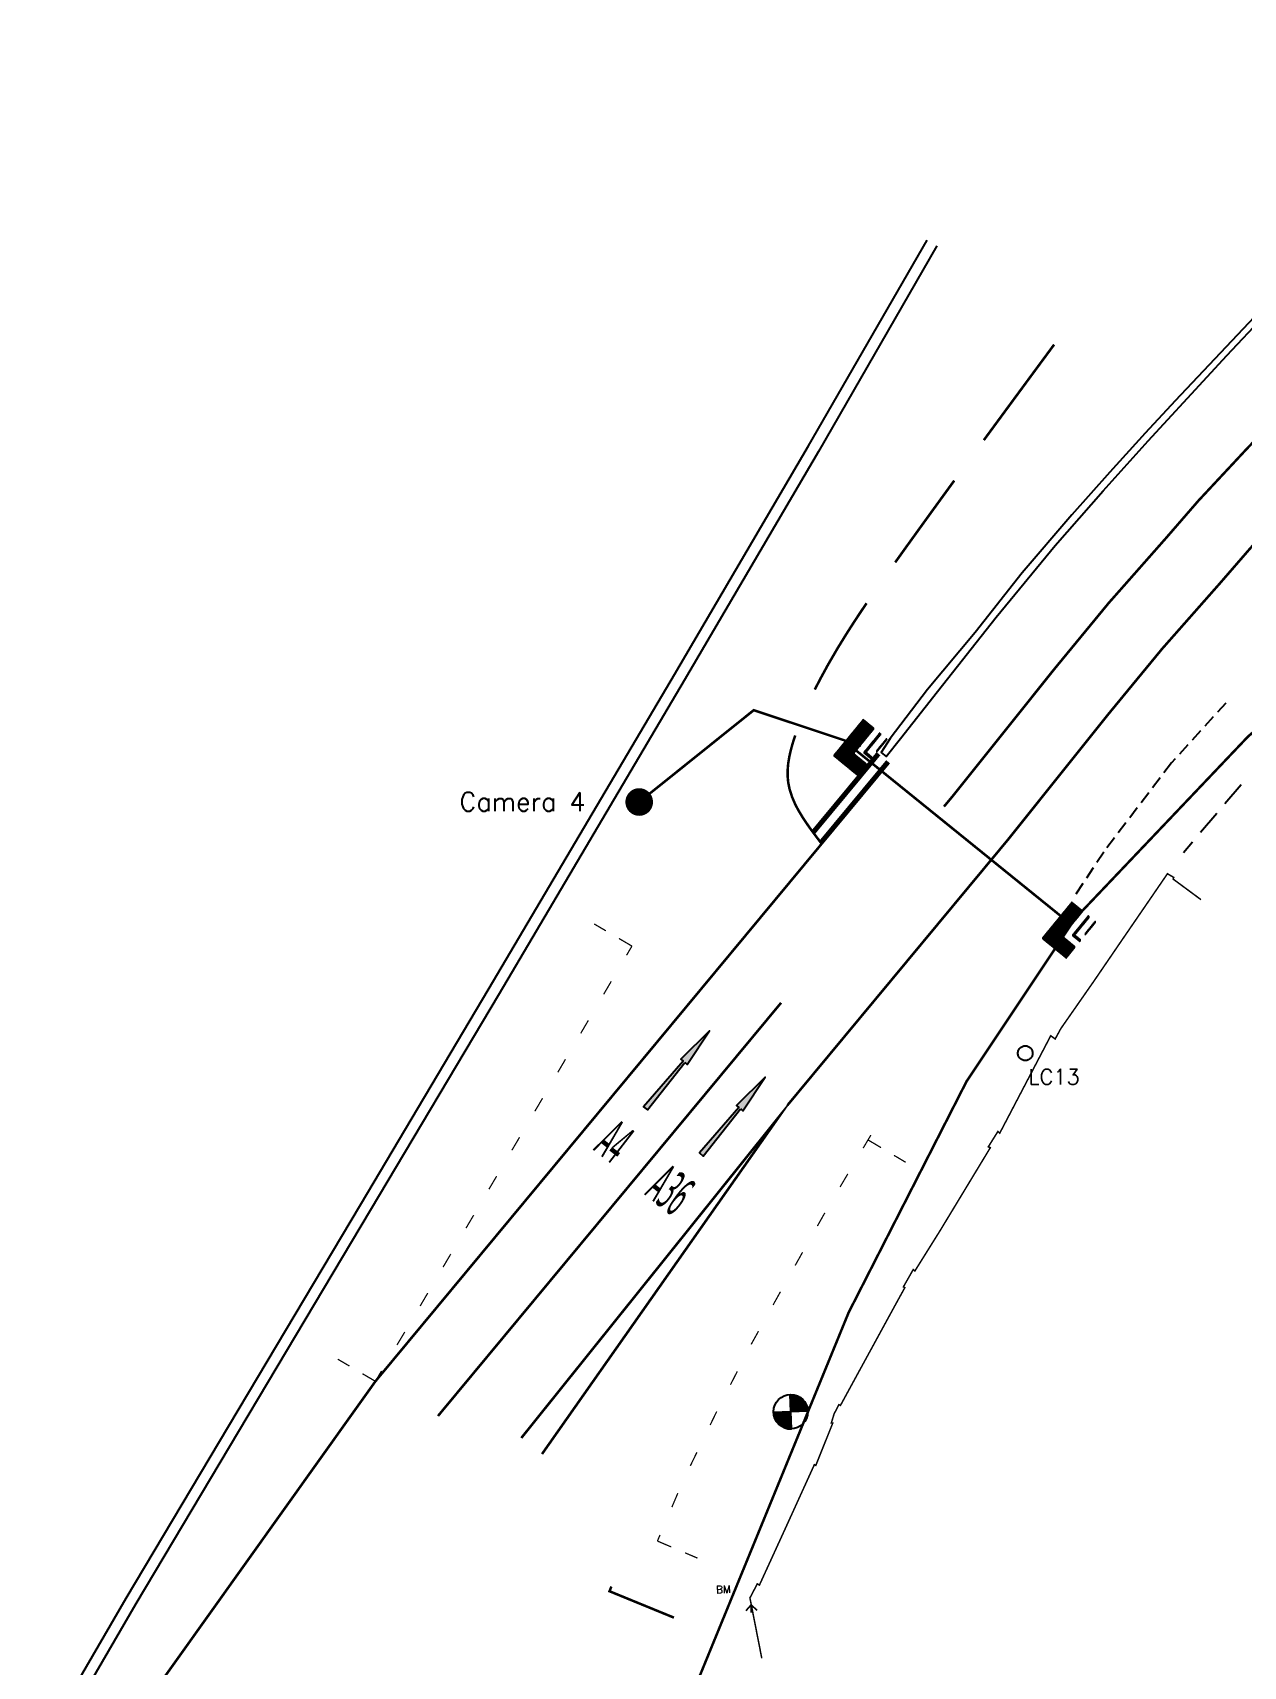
# Model space of a CAD drawing. Extents: x 375087 to 375533, y 165435 to 165818.
# Drawn here: x 375104.7 to 375152.9, y 165632.3 to 165697.3 of the extents above; entities that cross this region are included whole.
import ezdxf
from ezdxf.enums import TextEntityAlignment as Align

# ---------------------------------------------------------------- set-up
doc = ezdxf.new("R2010")
doc.units = 0
for name, pattern in [('1003_Cleveland Place_Overlay$0$1003', [0.8999999999999999, 0.6, -0.3]), ('1003_Cleveland Place_Overlay$0$1004', [6, 4, -2]), ('1003_Cleveland Place_Overlay$0$1010', [2, 1, -1]), ('1004', [6, 4, -2]), ('DUCT1', [2, 1, -0.5, 0, -0.5]), ('VERGE', [1.5, 1, -0.5])]:
    doc.linetypes.add(name, pattern=pattern)
doc.layers.get('0').update_dxf_attribs({"linetype": 'CONTINUOUS'})
for name, color, linetype in [('BENCHMARK', 8, 'CONTINUOUS'), ('BUILDING', 8, 'CONTINUOUS'), ('CCTV', 6, 'CONTINUOUS'), ('DUCTS', 3, 'DUCT1'), ('LINES', 253, 'CONTINUOUS'), ('PTDESC', 8, 'CONTINUOUS'), ('RAIL', 8, 'CONTINUOUS'), ('SIGNALS', 4, 'CONTINUOUS'), ('VERGE', 8, 'VERGE'), ('WALL', 8, 'CONTINUOUS')]:
    doc.layers.add(name, color=color, linetype=linetype)
doc.styles.get("Standard").update_dxf_attribs({"font": 'simplex'})
doc.styles.add('TAHOMA', font='tahoma.ttf')

# ---------------------------------------------------------------- blocks, each defined once
blk = doc.blocks.new('*X92')
at = {"color": 0}
for p, q in [((375126.0806982468, 165651.070783269), (375127.6208590227, 165652.610944045)), ((375126.0806982468, 165651.0884609386), (375127.6031813532, 165652.610944045)), ((375126.0806982468, 165651.1061386081), (375127.5855036836, 165652.610944045)), ((375126.0806982468, 165651.1238162777), (375127.5678260141, 165652.610944045)), ((375126.0806982468, 165651.1414939472), (375127.5501483446, 165652.610944045)), ((375126.0806982468, 165651.1591716167), (375127.5324706751, 165652.610944045)), ((375126.0806982468, 165651.1768492862), (375127.5147930055, 165652.610944045)), ((375126.0806982468, 165651.1945269557), (375127.497115336, 165652.610944045)), ((375126.0806982468, 165651.2122046253), (375127.4794376664, 165652.610944045)), ((375126.0806982468, 165651.2298822948), (375127.4617599969, 165652.610944045)), ((375126.0806982468, 165651.2475599643), (375127.4440823274, 165652.610944045)), ((375126.0806982468, 165651.2652376339), (375127.4264046578, 165652.610944045)), ((375126.0806982468, 165651.2829153034), (375127.4087269884, 165652.610944045)), ((375126.0806982468, 165651.300592973), (375127.3910493188, 165652.610944045)), ((375126.0806982468, 165651.3182706424), (375127.3733716493, 165652.610944045)), ((375126.0806982468, 165651.335948312), (375127.3556939798, 165652.610944045)), ((375126.0806982467, 165651.3536259815), (375127.3380163102, 165652.610944045)), ((375126.0806982467, 165651.371303651), (375127.3203386407, 165652.610944045)), ((375126.0806982467, 165651.3889813206), (375127.3026609711, 165652.610944045)), ((375126.0806982467, 165651.4066589901), (375127.2849833017, 165652.610944045)), ((375126.0806982467, 165651.4243366597), (375127.2673056321, 165652.610944045)), ((375126.0806982467, 165651.4420143292), (375127.2496279626, 165652.610944045)), ((375126.0806982467, 165651.4596919987), (375127.2319502931, 165652.610944045)), ((375126.0806982467, 165651.4773696682), (375127.2142726235, 165652.610944045)), ((375126.0806982467, 165651.4950473377), (375127.196594954, 165652.610944045)), ((375126.0806982467, 165651.5127250073), (375127.1789172844, 165652.610944045)), ((375126.0806982467, 165651.5304026768), (375127.1612396149, 165652.610944045)), ((375126.0806982467, 165651.5480803463), (375127.1435619454, 165652.610944045)), ((375126.0806982467, 165651.5657580159), (375127.1258842759, 165652.610944045)), ((375126.0806982467, 165651.5834356854), (375127.1082066063, 165652.610944045)), ((375126.0806982467, 165651.6011133549), (375127.0905289368, 165652.610944045)), ((375126.0806982467, 165651.6187910245), (375127.0728512672, 165652.610944045)), ((375126.0806982467, 165651.636468694), (375127.0551735978, 165652.610944045)), ((375126.0806982467, 165651.6541463635), (375127.0374959282, 165652.610944045)), ((375126.0806982467, 165651.6718240331), (375127.0198182586, 165652.610944045)), ((375126.0806982467, 165651.6895017026), (375127.0021405892, 165652.610944045)), ((375126.0806982467, 165651.7071793721), (375126.9844629196, 165652.610944045)), ((375126.0806982467, 165651.7248570416), (375126.9667852501, 165652.610944045)), ((375126.0806982467, 165651.7425347112), (375126.9491075806, 165652.610944045)), ((375126.0806982467, 165651.7602123807), (375126.931429911, 165652.610944045)), ((375126.0806982467, 165651.7778900502), (375126.9137522415, 165652.610944045)), ((375126.0806982467, 165651.7955677198), (375126.8960745719, 165652.610944045)), ((375126.0806982467, 165651.8132453893), (375126.8783969025, 165652.610944045)), ((375126.0806982467, 165651.8309230588), (375126.8607192329, 165652.610944045)), ((375126.0806982467, 165651.8486007284), (375126.8430415633, 165652.610944045)), ((375126.0806982467, 165651.8662783979), (375126.8253638939, 165652.610944045)), ((375126.0806982467, 165651.8839560674), (375126.8076862243, 165652.610944045)), ((375126.0806982467, 165651.9016337369), (375126.7900085548, 165652.610944045)), ((375126.0806982467, 165651.9193114065), (375126.7723308852, 165652.610944045)), ((375126.0806982467, 165651.936989076), (375126.7546532157, 165652.610944045)), ((375126.0806982467, 165651.9546667455), (375126.7369755462, 165652.610944045)), ((375126.0806982467, 165651.9723444151), (375126.7192978767, 165652.610944045)), ((375126.0806982467, 165651.9900220846), (375126.7016202071, 165652.610944045)), ((375126.0806982467, 165652.0076997541), (375126.6839425376, 165652.610944045)), ((375126.0806982467, 165652.0253774236), (375126.6662648681, 165652.610944045)), ((375126.0806982467, 165652.0430550931), (375126.6485871986, 165652.610944045)), ((375126.0806982467, 165652.0607327627), (375126.630909529, 165652.610944045)), ((375126.0806982467, 165652.0784104322), (375126.6132318595, 165652.610944045)), ((375126.0806982467, 165652.0960881018), (375126.59555419, 165652.610944045)), ((375126.0806982467, 165652.1137657713), (375126.5778765205, 165652.610944045)), ((375126.0806982467, 165652.1314434408), (375126.5601988509, 165652.610944045)), ((375126.0806982467, 165652.1491211104), (375126.5425211814, 165652.610944045)), ((375126.0806982467, 165652.1667987799), (375126.5248435119, 165652.610944045)), ((375126.0806982467, 165652.1844764494), (375126.5071658423, 165652.610944045)), ((375126.0806982467, 165652.2021541189), (375126.4894881728, 165652.610944045)), ((375126.0806982467, 165652.2198317884), (375126.4718105033, 165652.610944045)), ((375126.0806982467, 165652.237509458), (375126.4541328338, 165652.610944045)), ((375126.0806982467, 165652.2551871275), (375126.4364551642, 165652.610944045)), ((375126.0806982467, 165652.2728647971), (375126.4187774946, 165652.610944045)), ((375126.0806982467, 165652.2905424666), (375126.4010998251, 165652.610944045)), ((375126.0806982467, 165652.3082201361), (375126.3834221556, 165652.610944045)), ((375126.0806982467, 165652.3258978056), (375126.365744486, 165652.610944045)), ((375126.0806982467, 165652.3435754752), (375126.3480668166, 165652.610944045)), ((375126.0806982467, 165652.3612531447), (375126.330389147, 165652.610944045)), ((375126.0806982467, 165652.3789308142), (375126.3127114775, 165652.610944045)), ((375126.0806982467, 165652.3966084837), (375126.2950338079, 165652.610944045)), ((375126.0806982467, 165652.4142861532), (375126.2773561385, 165652.610944045)), ((375126.0806982467, 165652.4319638228), (375126.2596784689, 165652.610944045)), ((375126.0806982467, 165652.4496414923), (375126.2420007994, 165652.610944045)), ((375126.0806982467, 165652.4673191618), (375126.2243231299, 165652.610944045)), ((375126.0806982467, 165652.4849968314), (375126.2066454603, 165652.610944045)), ((375126.0806982467, 165652.5026745009), (375126.1889677908, 165652.610944045)), ((375126.0806982467, 165652.5203521705), (375126.1712901213, 165652.610944045)), ((375126.0806982467, 165652.53802984), (375126.1536124518, 165652.610944045)), ((375126.0806982467, 165652.5557075095), (375126.1359347823, 165652.610944045)), ((375126.0806982467, 165652.573385179), (375126.1182571127, 165652.610944045)), ((375126.0806982467, 165652.5910628485), (375126.1005794432, 165652.610944045)), ((375126.0806982467, 165652.6087405181), (375126.0829017736, 165652.610944045)), ((375126.0806982468, 165651.0531055995), (375127.6279431898, 165652.6003505425)), ((375126.0806982468, 165651.03542793), (375127.6279431898, 165652.582672873)), ((375126.0806982468, 165651.0177502604), (375127.6279431898, 165652.5649952035)), ((375126.0806982468, 165651.000072591), (375127.6279431898, 165652.547317534)), ((375126.0806982468, 165650.9823949214), (375127.6279431898, 165652.5296398644)), ((375126.0806982468, 165650.9647172519), (375127.6279431898, 165652.5119621949)), ((375126.0806982468, 165650.9470395824), (375127.6279431898, 165652.4942845254)), ((375126.0806982468, 165650.9293619128), (375127.6279431898, 165652.4766068558)), ((375126.0806982468, 165650.9116842433), (375127.6279431898, 165652.4589291863)), ((375126.0806982468, 165650.8940065737), (375127.6279431898, 165652.4412515168)), ((375126.0806982468, 165650.8763289042), (375127.6279431898, 165652.4235738472)), ((375126.0806982468, 165650.8586512347), (375127.6279431898, 165652.4058961777)), ((375126.0806982468, 165650.8409735652), (375127.6279431898, 165652.3882185082)), ((375126.0806982468, 165650.8232958957), (375127.6279431898, 165652.3705408387)), ((375126.0806982468, 165650.8056182261), (375127.6279431898, 165652.3528631691)), ((375126.0806982468, 165650.7879405566), (375127.6279431898, 165652.3351854996)), ((375126.0806982468, 165650.7702628871), (375127.6279431898, 165652.3175078301)), ((375126.0806982468, 165650.7525852175), (375127.6279431898, 165652.2998301606)), ((375126.0806982468, 165650.734907548), (375127.6279431898, 165652.282152491)), ((375126.0806982468, 165650.7172298785), (375127.6279431898, 165652.2644748215)), ((375126.0806982468, 165650.6995522089), (375127.6279431898, 165652.246797152)), ((375126.0806982468, 165650.6818745394), (375127.6279431898, 165652.2291194825)), ((375126.0806982468, 165650.6641968699), (375127.6279431898, 165652.2114418129)), ((375126.0806982468, 165650.6465192004), (375127.6279431898, 165652.1937641434)), ((375126.0806982468, 165650.6288415308), (375127.6279431898, 165652.1760864738)), ((375126.0806982468, 165650.6111638613), (375127.6279431898, 165652.1584088043)), ((375126.0806982468, 165650.5934861918), (375127.6279431898, 165652.1407311348)), ((375126.0806982468, 165650.5758085222), (375127.6279431898, 165652.1230534652)), ((375126.0806982468, 165650.5581308527), (375127.6279431898, 165652.1053757957)), ((375126.0806982468, 165650.5404531832), (375127.6279431898, 165652.0876981262)), ((375126.0806982468, 165650.5227755136), (375127.6279431898, 165652.0700204567)), ((375126.0806982468, 165650.5050978441), (375127.6279431898, 165652.0523427871)), ((375126.0806982468, 165650.4874201746), (375127.6279431898, 165652.0346651176)), ((375126.0806982468, 165650.469742505), (375127.6279431898, 165652.016987448)), ((375126.0806982468, 165650.4520648355), (375127.6279431898, 165651.9993097786)), ((375126.0806982468, 165650.434387166), (375127.6279431898, 165651.981632109)), ((375126.0806982468, 165650.4167094965), (375127.6279431898, 165651.9639544395)), ((375126.0806982468, 165650.3990318269), (375127.6279431898, 165651.9462767699)), ((375126.0806982468, 165650.3813541574), (375127.6279431898, 165651.9285991004)), ((375126.0806982468, 165650.3636764879), (375127.6279431898, 165651.9109214309)), ((375126.0806982468, 165650.3459988183), (375127.6279431898, 165651.8932437614)), ((375126.0806982468, 165650.3283211488), (375127.6279431898, 165651.8755660919)), ((375126.0806982468, 165650.3106434793), (375127.6279431898, 165651.8578884223)), ((375126.0806982468, 165650.2929658098), (375127.6279431898, 165651.8402107528)), ((375126.0965215607, 165650.2911114543), (375127.6279431898, 165651.8225330833)), ((375126.1141992303, 165650.2911114543), (375127.6279431898, 165651.8048554137)), ((375126.1318768998, 165650.2911114543), (375127.6279431898, 165651.7871777442)), ((375126.1495545694, 165650.2911114543), (375127.6279431898, 165651.7695000746)), ((375126.1672322389, 165650.2911114543), (375127.6279431898, 165651.7518224051)), ((375126.1849099084, 165650.2911114543), (375127.6279431898, 165651.7341447356)), ((375126.202587578, 165650.2911114543), (375127.6279431898, 165651.716467066)), ((375126.2202652475, 165650.2911114543), (375127.6279431898, 165651.6987893966)), ((375126.237942917, 165650.2911114543), (375127.6279431898, 165651.681111727)), ((375126.2556205866, 165650.2911114543), (375127.6279431898, 165651.6634340575)), ((375126.2732982561, 165650.2911114543), (375127.6279431898, 165651.645756388)), ((375126.2909759256, 165650.2911114543), (375127.6279431898, 165651.6280787184)), ((375126.3086535951, 165650.2911114543), (375127.6279431898, 165651.6104010489)), ((375126.3263312646, 165650.2911114543), (375127.6279431898, 165651.5927233793)), ((375126.3440089342, 165650.2911114543), (375127.6279431898, 165651.5750457098)), ((375126.3616866037, 165650.2911114543), (375127.6279431898, 165651.5573680403)), ((375126.3793642733, 165650.2911114543), (375127.6279431898, 165651.5396903708)), ((375126.3970419427, 165650.2911114543), (375127.6279431898, 165651.5220127013)), ((375126.4147196123, 165650.2911114543), (375127.6279431898, 165651.5043350317)), ((375126.4323972819, 165650.2911114543), (375127.6279431898, 165651.4866573622)), ((375126.4500749513, 165650.2911114543), (375127.6279431898, 165651.4689796926)), ((375126.4677526209, 165650.2911114543), (375127.6279431898, 165651.4513020231)), ((375126.4854302905, 165650.2911114543), (375127.6279431898, 165651.4336243536)), ((375126.50310796, 165650.2911114543), (375127.6279431898, 165651.4159466841)), ((375126.5207856295, 165650.2911114543), (375127.6279431898, 165651.3982690145)), ((375126.538463299, 165650.2911114543), (375127.6279431898, 165651.380591345)), ((375126.5561409686, 165650.2911114543), (375127.6279431898, 165651.3629136755)), ((375126.573818638, 165650.2911114543), (375127.6279431898, 165651.345236006)), ((375126.5914963076, 165650.2911114543), (375127.6279431898, 165651.3275583364)), ((375126.6091739772, 165650.2911114543), (375127.6279431898, 165651.3098806669)), ((375126.6268516466, 165650.2911114543), (375127.6279431898, 165651.2922029973)), ((375126.6445293162, 165650.2911114543), (375127.6279431898, 165651.2745253278)), ((375126.6622069857, 165650.2911114543), (375127.6279431898, 165651.2568476583)), ((375126.6798846553, 165650.2911114543), (375127.6279431898, 165651.2391699888)), ((375126.6975623248, 165650.2911114543), (375127.6279431898, 165651.2214923192)), ((375126.7152399943, 165650.2911114543), (375127.6279431898, 165651.2038146497)), ((375126.7329176638, 165650.2911114543), (375127.6279431898, 165651.1861369802)), ((375126.7505953333, 165650.2911114543), (375127.6279431898, 165651.1684593107)), ((375126.7682730029, 165650.2911114543), (375127.6279431898, 165651.1507816411)), ((375126.7859506724, 165650.2911114543), (375127.6279431898, 165651.1331039715)), ((375126.803628342, 165650.2911114543), (375127.6279431898, 165651.1154263021)), ((375126.8213060115, 165650.2911114543), (375127.6279431898, 165651.0977486325)), ((375126.838983681, 165650.2911114543), (375127.6279431898, 165651.080070963)), ((375126.8566613505, 165650.2911114543), (375127.6279431898, 165651.0623932935)), ((375126.8743390201, 165650.2911114543), (375127.6279431898, 165651.0447156239)), ((375126.8920166896, 165650.2911114543), (375127.6279431898, 165651.0270379544)), ((375126.9096943592, 165650.2911114543), (375127.6279431898, 165651.0093602849)), ((375126.9273720286, 165650.2911114543), (375127.6279431898, 165650.9916826154)), ((375126.9450496982, 165650.2911114543), (375127.6279431898, 165650.9740049458)), ((375126.9627273678, 165650.2911114543), (375127.6279431898, 165650.9563272763)), ((375126.9804050372, 165650.2911114543), (375127.6279431898, 165650.9386496068)), ((375126.9980827068, 165650.2911114543), (375127.6279431898, 165650.9209719372)), ((375127.0157603764, 165650.2911114543), (375127.6279431898, 165650.9032942677)), ((375127.0334380458, 165650.2911114543), (375127.6279431898, 165650.8856165982)), ((375127.0511157154, 165650.2911114543), (375127.6279431898, 165650.8679389286)), ((375127.0687933849, 165650.2911114543), (375127.6279431898, 165650.8502612591)), ((375127.0864710545, 165650.2911114543), (375127.6279431898, 165650.8325835896)), ((375127.104148724, 165650.2911114543), (375127.6279431898, 165650.81490592)), ((375127.1218263935, 165650.2911114543), (375127.6279431898, 165650.7972282505)), ((375127.1395040631, 165650.2911114542), (375127.6279431898, 165650.779550581)), ((375127.1571817325, 165650.2911114542), (375127.6279431898, 165650.7618729115)), ((375127.1748594021, 165650.2911114542), (375127.6279431898, 165650.7441952419)), ((375127.1925370716, 165650.2911114542), (375127.6279431898, 165650.7265175724)), ((375127.2102147412, 165650.2911114542), (375127.6279431898, 165650.7088399029)), ((375127.2278924107, 165650.2911114542), (375127.6279431898, 165650.6911622333)), ((375127.2455700802, 165650.2911114542), (375127.6279431898, 165650.6734845638)), ((375127.2632477497, 165650.2911114542), (375127.6279431898, 165650.6558068943)), ((375127.2809254193, 165650.2911114542), (375127.6279431898, 165650.6381292247)), ((375127.2986030888, 165650.2911114542), (375127.6279431898, 165650.6204515552)), ((375127.3162807583, 165650.2911114542), (375127.6279431898, 165650.6027738857)), ((375127.3339584278, 165650.2911114542), (375127.6279431898, 165650.5850962162)), ((375127.3516360974, 165650.2911114542), (375127.6279431898, 165650.5674185466)), ((375127.3693137669, 165650.2911114542), (375127.6279431898, 165650.5497408771)), ((375127.3869914364, 165650.2911114542), (375127.6279431898, 165650.5320632076)), ((375127.404669106, 165650.2911114542), (375127.6279431898, 165650.5143855381)), ((375127.4223467755, 165650.2911114542), (375127.6279431898, 165650.4967078685)), ((375127.440024445, 165650.2911114542), (375127.6279431898, 165650.479030199)), ((375127.4577021145, 165650.2911114542), (375127.6279431898, 165650.4613525294)), ((375127.4753797841, 165650.2911114542), (375127.6279431898, 165650.4436748599)), ((375127.4930574537, 165650.2911114542), (375127.6279431898, 165650.4259971904)), ((375127.5107351231, 165650.2911114542), (375127.6279431898, 165650.4083195209)), ((375127.5284127927, 165650.2911114542), (375127.6279431898, 165650.3906418513)), ((375127.5460904622, 165650.2911114542), (375127.6279431898, 165650.3729641818)), ((375127.5637681317, 165650.2911114542), (375127.6279431898, 165650.3552865123)), ((375127.5814458012, 165650.2911114542), (375127.6279431898, 165650.3376088427)), ((375127.5991234708, 165650.2911114542), (375127.6279431898, 165650.3199311732)), ((375127.6168011404, 165650.2911114542), (375127.6279431898, 165650.3022535037))]:
    blk.add_line(p, q, dxfattribs=at)
blk = doc.blocks.new('1003_Cleveland Place_Overlay$0$1038a6')
at = {"linetype": 'Continuous'}
blk.add_hatch(color=256, dxfattribs=at).paths.add_polyline_path([(0.06000000000000227, 3.600000000000001), (0.25, 3.600000000000001), (0, 6), (-0.25, 3.600000000000001), (-0.06000000000001648, 3.600000000000001), (-0.1499999999999915, 0), (0.1500000000000057, 0)])
blk.add_lwpolyline([(0.06000000000000227, 3.600000000000001), (0.25, 3.600000000000001), (0, 6), (-0.25, 3.600000000000001), (-0.06000000000001648, 3.600000000000001), (-0.1499999999999915, 0), (0.1500000000000057, 0)], close=True, dxfattribs=at)

msp = doc.modelspace()

# ---------------------------------------------------------------- hatches: boundary and pattern name
at = {"layer": 'LINES'}
h = msp.add_hatch(color=256, dxfattribs=at)
edge = h.paths.add_edge_path()
edge.add_arc((375134.8730335556, 165642.421203395), 0.6828603907632018, 2.1796519136012193, 92.1796519160414, ccw=False)
edge.add_line((375135.5553998876, 165642.4471745746), (375134.8730335557, 165642.4212033951))
edge.add_line((375134.8730335557, 165642.4212033951), (375134.8470623759, 165643.103569727))
h = msp.add_hatch(color=256, dxfattribs=at)
edge = h.paths.add_edge_path()
edge.add_line((375134.8730335557, 165642.4212033951), (375134.1906672237, 165642.3952322155))
edge.add_arc((375134.8730335556, 165642.4212033951), 0.6828603907017157, 182.1796519089065, 272.1796519064663)
edge.add_line((375134.8990047352, 165641.7388370631), (375134.8730335557, 165642.4212033951))

# ---------------------------------------------------------------- linework, layer by layer
at = {"layer": 'BENCHMARK'}
for q in [(375133.0803234483, 165634.5015069319), (375133.3031771231, 165634.4299443608), (375133.5199465509, 165634.5182391914)]:
    msp.add_line((375133.2917677092, 165634.7297151085), q, dxfattribs=at)
at = {"layer": 'BUILDING', "const_width": 0.06}
msp.add_lwpolyline([(375151.1976435335, 165662.8047124401), (375150.0890012677, 165663.6244846963), (375150.1124740574, 165663.6914048567), (375149.8617611402, 165663.8369736108), (375148.0490529733, 165661.1921428327), (375146.9152973728, 165659.5328014806), (375145.6200576285, 165657.6742116083), (375145.3947067657, 165657.259334827), (375145.2176621794, 165657.3886812151), (375143.1877358319, 165653.5086821492), (375143.1150782733, 165653.5769825901), (375142.734908918, 165652.9690662229), (375142.8134011976, 165652.9320161629), (375140.8107715732, 165649.6234760538), (375139.811772623, 165648.0263117134), (375139.7456859218, 165648.0808445339), (375139.3535932071, 165647.3914220632), (375139.4127737276, 165647.3626767322), (375139.0589419725, 165646.7207337802), (375136.849144011, 165642.672235498), (375136.7890656269, 165642.7035187132), (375136.5987741259, 165642.3400002935), (375136.4874421158, 165641.9785098391), (375136.5437887019, 165641.9696601337), (375135.8685564489, 165640.284589372), (375135.8112610838, 165640.3135876131), (375134.7114109806, 165637.8950072185), (375133.626339448, 165635.5228357662), (375133.5419636807, 165635.5718408154), (375133.2480684913, 165635.0112768326), (375133.7197620258, 165632.6094797182)], dxfattribs=at)
at = {"layer": 'CCTV', "const_width": 0.55}
msp.add_lwpolyline([(375128.5666701967, 165666.6917370571, 1), (375129.1166701967, 165666.6917370571, 1)], format="xyb", close=True, dxfattribs=at)
at = {"layer": 'DUCTS', "const_width": 0.1}
for points in [[(375159.517438063, 165674.8217044797), (375153.0679353675, 165669.2970352335), (375146.205636515, 165662.0767026905), (375141.8715818018, 165655.5783406609), (375137.1764469752, 165646.3724323539), (375127.7859039836, 165623.4478294744), (375124.1741461662, 165613.0872164968), (375121.104281857, 165599.1880068883), (375117.1313072571, 165573.5557681014), (375113.7002261655, 165542.4188066529), (375113.3992830526, 165539.9521508422)], [(375137.6686157175, 165668.9260804128), (375133.4001129973, 165670.348400237), (375128.8416701967, 165666.6917370571)], [(375145.705153832, 165662.0825004561), (375137.4171792639, 165668.7894031509), (375137.5545680068, 165668.9640825719)]]:
    msp.add_lwpolyline(points, dxfattribs=at)
at = {"layer": 'LINES', "linetype": '1003_Cleveland Place_Overlay$0$1004', "const_width": 0.1, "flags": 128}
for points in [[(375140.9700725446, 165666.5099471771), (375141.3618819264, 165666.9819513509), (375145.3357001342, 165671.9535539706), (375147.5219979782, 165674.6104931366), (375149.8016668195, 165677.1941575954), (375151.093628207, 165678.6847302506), (375153.0415763329, 165680.7741240918), (375154.7605940777, 165682.5562955157), (375156.2653780769, 165684.030501414), (375158.8100458241, 165686.4160647877), (375160.291044762, 165687.7592159334), (375161.7573613881, 165689.0068896757), (375163.2332263823, 165690.2294481962), (375165.1082407885, 165691.7034956056), (375167.2362646283, 165693.4314819928), (375170.371111279, 165695.8407450802), (375172.2402864466, 165697.2658191873)], [(375134.7443097487, 165654.6260967243), (375143.5163263739, 165665.1935528709), (375147.5105210341, 165670.1898776512), (375149.65346578, 165672.7941311573), (375151.9094064143, 165675.350903234), (375153.1762337468, 165676.812478014), (375155.0733684325, 165678.8473687155), (375156.7483705831, 165680.58390749), (375158.2028530697, 165682.0088340322), (375160.7081894014, 165684.357525172), (375162.6406799276, 165686.0820490894), (375163.5577929529, 165686.8624111339), (375164.9918566147, 165688.0503427915), (375164.9918566147, 165688.0503427915), (375164.9918566147, 165688.0503427915), (375164.9918566147, 165688.0503427915), (375164.9918566147, 165688.0503427915)], [(375120.8348524619, 165642.2534889051), (375134.4871280874, 165658.7000860948)]]:
    msp.add_lwpolyline(points, dxfattribs=at)
at = {"layer": 'LINES', "const_width": 0.1}
for points in [[(375142.5555192335, 165681.0970523991), (375142.8484301064, 165681.4966126576), (375143.1241406593, 165681.8723036717), (375143.3436181503, 165682.1711180299), (375143.5966387634, 165682.5153545877), (375143.8643338537, 165682.8793045664), (375144.1350777745, 165683.2471765691), (375144.3359629911, 165683.5200075127), (375144.5819064908, 165683.853920946), (375144.7654283691, 165684.1030214875), (375145.004247529, 165684.4271200237), (375145.3521774228, 165684.8992260433)], [(375139.0277798558, 165676.2303526597), (375139.2615573899, 165676.5570400314), (375139.5042038612, 165676.8952913525), (375139.7907400539, 165677.2937908727), (375140.0906700541, 165677.7098878208), (375140.4551949063, 165678.2142644892), (375140.7961834432, 165678.684838635), (375140.9584702063, 165678.908405017), (375141.1873924455, 165679.223359958), (375141.3778573641, 165679.4850569453)], [(375135.8287677292, 165671.165557296), (375136.032347968, 165671.5632562938), (375136.3507477303, 165672.1487388696), (375136.7315040684, 165672.8037414238), (375137.0728601408, 165673.3592785059), (375137.2649769301, 165673.661502232), (375137.5298616422, 165674.0680846579), (375137.7198863549, 165674.353610206), (375137.8880384566, 165674.602617187)], [(375136.1038823336, 165665.0308045146), (375135.8860498306, 165665.3154923039), (375135.6091123105, 165665.6900443627), (375135.3519217757, 165666.0688180916), (375135.1586150793, 165666.3934972092), (375135.0449442593, 165666.6143390117), (375134.9256277542, 165666.8916768208), (375134.8217680522, 165667.2194554251), (375134.7693725316, 165667.4855538048), (375134.7473515369, 165667.7360187416), (375134.74897789, 165667.9705819155), (375134.7703982728, 165668.2167450296), (375134.8169509443, 165668.5038253173), (375134.8791522823, 165668.7764305446), (375134.9589727817, 165669.0594832324), (375135.0511707112, 165669.3423213795)], [(375130.2239709848, 165634.226034128), (375127.6127653006, 165635.2960248949)], [(375127.7332542583, 165635.4627920899), (375127.6444667742, 165635.23027615)]]:
    msp.add_lwpolyline(points, dxfattribs=at)
at = {"layer": 'LINES', "linetype": '1003_Cleveland Place_Overlay$0$1003', "const_width": 0.2}
for points in [[(375135.7632493622, 165665.4815773049), (375138.3626262281, 165668.6136265608)], [(375136.0654069195, 165665.0627363563), (375138.7473803682, 165668.2943081436)]]:
    msp.add_lwpolyline(points, dxfattribs=at)
at = {"layer": 'LINES', "linetype": '1003_Cleveland Place_Overlay$0$1010', "const_width": 0.1, "flags": 128}
msp.add_lwpolyline([(375136.1038823336, 165665.0308045146), (375118.3451304354, 165643.6328739573)], dxfattribs=at)
at = {"layer": 'LINES', "linetype": 'Continuous', "const_width": 0.05}
for points in [[(375127.5177070155, 165661.5640895582), (375127.0498335315, 165661.8385438507)], [(375128.5527673013, 165660.9569238436), (375128.0352371584, 165661.2605067009)], [(375137.9476774324, 165653.2418820461), (375138.4634225227, 165652.9352764333)], [(375138.979167613, 165652.6286708205), (375139.4445824395, 165652.3519860769)], [(375117.3107292267, 165644.2411618327), (375116.8479326337, 165644.513313058)], [(375118.3451304354, 165643.6328739573), (375117.8279298311, 165643.937017895)], [(375130.1181741675, 165637.039744075), (375129.5661669986, 165637.2748782611)], [(375131.1623179577, 165636.5949782927), (375130.6701813365, 165636.8046098889)]]:
    msp.add_lwpolyline(points, dxfattribs=at)
at = {"layer": 'LINES', "linetype": 'Continuous', "const_width": 0.05, "flags": 128}
for points in [[(375128.3374068597, 165660.5897900698), (375128.5527673013, 165660.9569238436)], [(375127.426653493, 165659.0371914677), (375127.7302381769, 165659.5547247242)], [(375126.5158972496, 165657.4845879613), (375126.8194831288, 165658.002123256)], [(375125.6029415503, 165655.9332784675), (375125.9073877468, 165656.450307142)], [(375124.6895951754, 165654.3821792231), (375124.994046043, 165654.8992158302)], [(375123.7761553518, 165652.8309212782), (375124.0806716402, 165653.3480689868)], [(375137.7547729741, 165652.9173561894), (375137.9476774324, 165653.2418820461), (375137.9476774324, 165653.2418820461)], [(375137.9476774324, 165653.2418820461), (375138.0626448453, 165653.4325234486)], [(375122.8630425546, 165651.2802187092), (375123.1675588429, 165651.7973664177)], [(375136.8347739372, 165651.3696289976), (375137.1414562679, 165651.8855649532)], [(375135.9308260712, 165649.8126392725), (375136.2265683652, 165650.3347458292)], [(375121.9496681517, 165649.7290718657), (375122.2541190192, 165650.2461084727)], [(375121.0363264478, 165648.1779805539), (375121.3407726444, 165648.6950092284)], [(375135.047759789, 165648.2439204218), (375135.3415686189, 165648.7671522028)], [(375120.1229906888, 165646.6268993378), (375120.4274356117, 165647.143925849)], [(375134.1689791207, 165646.6719221045), (375134.4609114797, 165647.1967930154)], [(375119.2041783753, 165645.0790343022), (375119.5113643154, 165645.594451081)], [(375133.2957735228, 165645.099913359), (375133.3094661403, 165645.1265868678), (375133.5868479026, 165645.6252969757)], [(375118.3451304354, 165643.6328739573), (375118.55678023, 165643.992787104), (375118.5898093202, 165644.0482054846)], [(375132.4730705603, 165643.4972705726), (375132.7471926755, 165644.0312662558)], [(375131.6634594429, 165641.8889170767), (375131.9257395069, 165642.4290278628)], [(375130.8768220334, 165640.2690023067), (375131.1390108544, 165640.8089251971)], [(375130.1416794919, 165638.623400499), (375130.3776800673, 165639.1763889625)], [(375129.5661669986, 165637.2748782611), (375129.5664089965, 165637.2754463817), (375129.6698616817, 165637.5178531699)]]:
    msp.add_lwpolyline(points, dxfattribs=at)
at = {"layer": 'LINES', "linetype": '1003_Cleveland Place_Overlay$0$1004', "flags": 128}
msp.add_lwpolyline([(375124.1508911162, 165641.3775195864, 0.1, 0.1, 0), (375134.4247916515, 165654.1906284888, 0.1, 0.1, 0), (375124.9742442045, 165640.7388497642, 0, 0, 0)], format="xyseb", dxfattribs=at)
at = {"layer": 'LINES', "linetype": '1004', "const_width": 0.1}
msp.add_lwpolyline([(375118.3451304354, 165643.6328739573), (375104.756882714, 165624.5785125497)], dxfattribs=at)
at = {"layer": 'LINES'}
for points in [[(375134.8470623759, 165643.103569727, -0.414213562373095), (375135.5553998876, 165642.4471745746), (375134.8730335557, 165642.4212033951)], [(375134.8730335557, 165642.4212033951), (375134.1906672237, 165642.3952322155, 0.414213562373095), (375134.8990047352, 165641.7388370631)]]:
    msp.add_lwpolyline(points, format="xyb", close=True, dxfattribs=at)
msp.add_circle((375134.8730335556, 165642.4212033951), 0.6828603906777504, dxfattribs=at)
at = {"layer": 'RAIL'}
for p, q in [((375152.2259822066, 165684.4628415642), (375152.2259822066, 165684.4628415642)), ((375149.0935843159, 165681.0752345951), (375149.0935843159, 165681.0752345951))]:
    msp.add_line(p, q, dxfattribs=at)
at = {"layer": 'SIGNALS', "linetype": '1004'}
msp.add_circle((375144.2040898171, 165656.6936372988), 0.2933282393570367, dxfattribs=at)
at = {"layer": 'VERGE', "color": 7, "ltscale": 0.5}
msp.add_lwpolyline([(375152.1919668451, 165670.6325412071), (375150.0252078079, 165668.2453968539), (375147.324183826, 165664.6980858762), (375146.1158815164, 165662.867816876)], dxfattribs=at)
at = {"layer": 'VERGE'}
msp.add_lwpolyline([(375152.7980949053, 165667.380230687), (375150.5015040301, 165664.6699214707)], dxfattribs=at)
at = {"layer": 'WALL'}
for points in [[(375140.6845678023, 165688.8290487526), (375135.9705303315, 165680.6428301885), (375130.6371044426, 165671.533399697), (375123.263443861, 165659.0539262913), (375118.1365374206, 165650.4336918278), (375108.8105225908, 165634.7706667033), (375105.2707159963, 165628.6776190845), (375104.8816138905, 165628.903671183), (375108.4226345636, 165634.9988085878), (375117.7498294564, 165650.6638156262), (375122.8763485353, 165659.2833987912), (375130.249222272, 165671.7615405096), (375135.5813748057, 165680.8687961247), (375140.2946033552, 165689.0536099467)], [(375153.5419760156, 165686.233056585), (375150.1748365728, 165682.6665203308), (375148.9713077231, 165681.3688006077), (375147.5629953664, 165679.8251383515), (375146.0575736707, 165678.1256314129), (375144.0779560311, 165675.8156677602), (375142.212003428, 165673.4400027792), (375140.3171057174, 165671.1652691849), (375138.8310415681, 165669.220349231), (375138.4667335612, 165668.6691073955), (375138.6740047188, 165668.5078675175), (375139.244466891, 165669.2160809044), (375140.7094372013, 165671.0861393074), (375143.0472569762, 165674.0532072308), (375145.4007181895, 165676.8997806671), (375147.302005755, 165679.0836576149), (375149.0935843159, 165681.0752345951), (375152.2259822066, 165684.4628415642), (375153.7213553956, 165686.0588641126)]]:
    msp.add_lwpolyline(points, dxfattribs=at)

# ---------------------------------------------------------------- block references
at = {"layer": 'DUCTS', "xscale": 0.8000000000000025, "yscale": 0.8000000000000025, "zscale": 0.8000000000000025, "rotation": 320.6444536129873}
for p in [(59055.68599248951, 253503.6808927656), (59063.98740483209, 253496.4080380894)]:
    msp.add_blockref('*X92', p, dxfattribs=at)
at = {"layer": 'LINES', "xscale": 0.6659999999999999, "yscale": 0.6659999999999999, "zscale": 0.6659999999999999, "rotation": 320.4127523349056}
for p in [(375129.0940240506, 165654.4989858346), (375131.3140796604, 165652.6620445353)]:
    msp.add_blockref('1003_Cleveland Place_Overlay$0$1038a6', p, dxfattribs=at)

# ---------------------------------------------------------------- texts
at = {"layer": 'CCTV'}
msp.add_text('Camera 4', height=0.75, dxfattribs=at).set_placement((375121.6893467222, 165666.3259003059))
at = {"layer": 'LINES', "linetype": 'Continuous', "style": 'TAHOMA', "width": 0.4}
for s, p in [('A4', (375127.3790109751, 165652.5532718805)), ('A36', (375129.6058967275, 165650.6333285112))]:
    msp.add_text(s, height=1.6, rotation=322.2873157527854, dxfattribs=at).set_placement(p, align=Align.CENTER)
at = {"layer": 'PTDESC'}
msp.add_text('BM', height=0.3000000044703484, rotation=2.179651909751521, dxfattribs=at).set_placement((375131.9067155539, 165635.1893227801))
at = {"layer": 'SIGNALS'}
msp.add_text('LC13', height=0.6100803062872728, dxfattribs=at).set_placement((375144.3302931195, 165655.4487454473))

doc.saveas('drawing.dxf')
